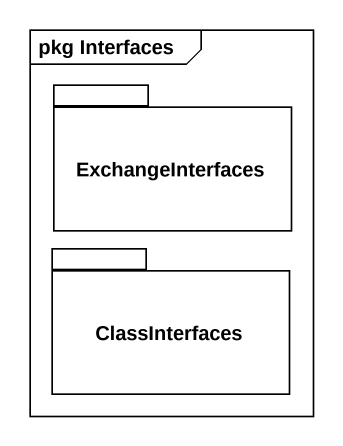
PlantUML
@startuml
mainframe pkg Interfaces
package ExchangeInterfaces {
}
package ClassInterfaces {
}
@enduml
